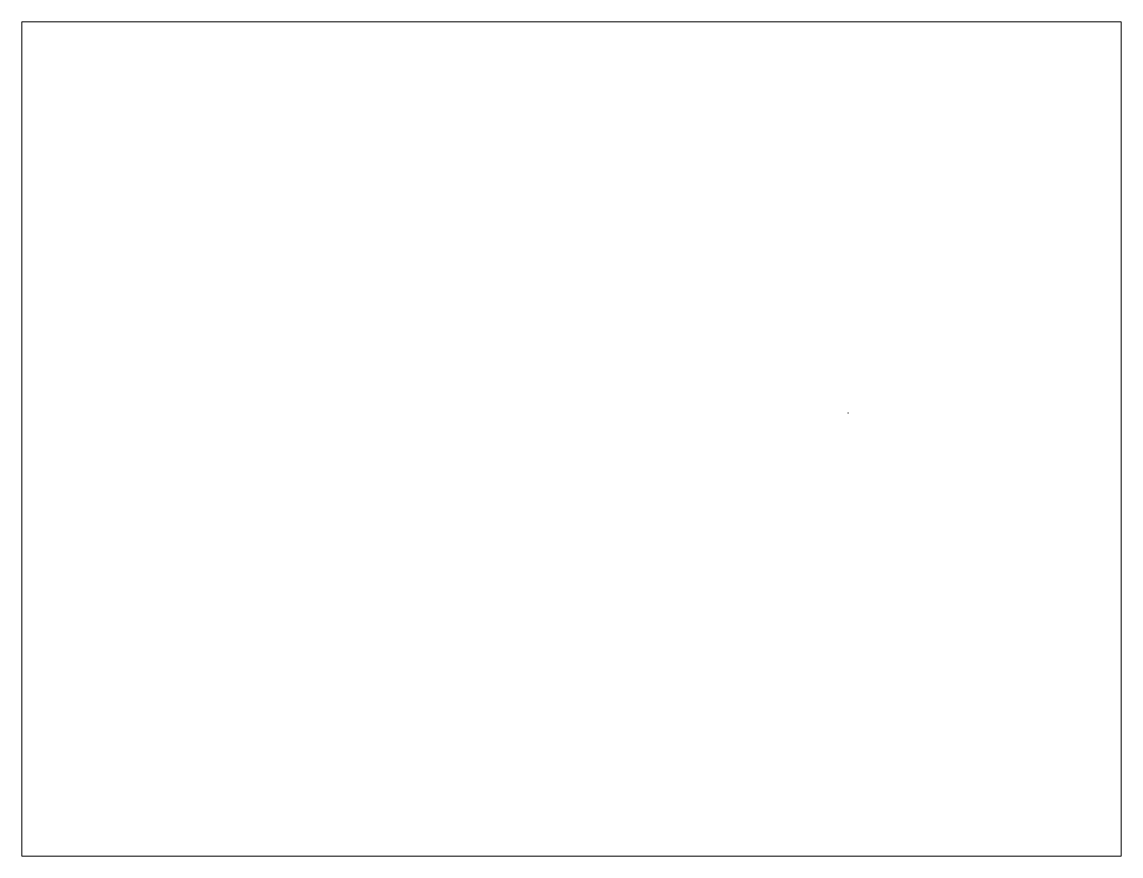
# Paper-space layout 'Presentación1' of a CAD drawing. Header units: millimetres. Extents: x 26 to 231, y 20 to 176.
# The model-space entities are those that its viewports show. They can reach past a viewport. Long polylines and large blocks are cut down to what shows.
import ezdxf

# ---------------------------------------------------------------- set-up
doc = ezdxf.new("R2010")
doc.units = ezdxf.units.MM

msp = doc.modelspace()

# ---------------------------------------------------------------- linework, layer by layer
for p, q in [((1083.15, 2012.21), (1083.18, 2012.21)), ((1083.15, 2012.16), (1083.15, 2012.21)), ((1083.15, 2012.16), (1083.17, 2012.16)), ((1083.15, 2012.16), (1083.18, 2012.16)), ((1083.15, 2012.11), (1083.15, 2012.16)), ((1083.15, 2012.11), (1083.17, 2012.11)), ((1083.18, 2012.2), (1083.17, 2012.2)), ((1083.17, 2012.2), (1083.17, 2012.16)), ((1083.18, 2012.15), (1083.17, 2012.15)), ((1083.17, 2012.15), (1083.17, 2012.11)), ((1083.18, 2012.21), (1083.18, 2012.2)), ((1083.18, 2012.16), (1083.18, 2012.15)), ((1083.22, 2012.21), (1083.19, 2012.21)), ((1083.19, 2012.21), (1083.19, 2012.2)), ((1083.19, 2012.2), (1083.2, 2012.2)), ((1083.22, 2012.16), (1083.19, 2012.16)), ((1083.19, 2012.16), (1083.19, 2012.15)), ((1083.19, 2012.15), (1083.2, 2012.15)), ((1083.2, 2012.2), (1083.2, 2012.16)), ((1083.22, 2012.16), (1083.2, 2012.16)), ((1083.2, 2012.15), (1083.2, 2012.11)), ((1083.22, 2012.11), (1083.2, 2012.11)), ((1083.22, 2012.16), (1083.22, 2012.21)), ((1083.22, 2012.11), (1083.22, 2012.16))]:
    msp.add_line(p, q)
for centre in [(1083.16, 2012.18), (1083.16, 2012.13), (1083.21, 2012.18), (1083.21, 2012.13)]:
    msp.add_circle(centre, 0.004)

psp = doc.layouts.new('Presentación1')

# ---------------------------------------------------------------- viewports
at = {"layer": '0'}
psp.add_viewport(center=(128.5, 97.5), size=(205.6, 156), view_center_point=(960.24, 2000.64), view_height=370.4819, dxfattribs=at)

doc.saveas('drawing.dxf')
